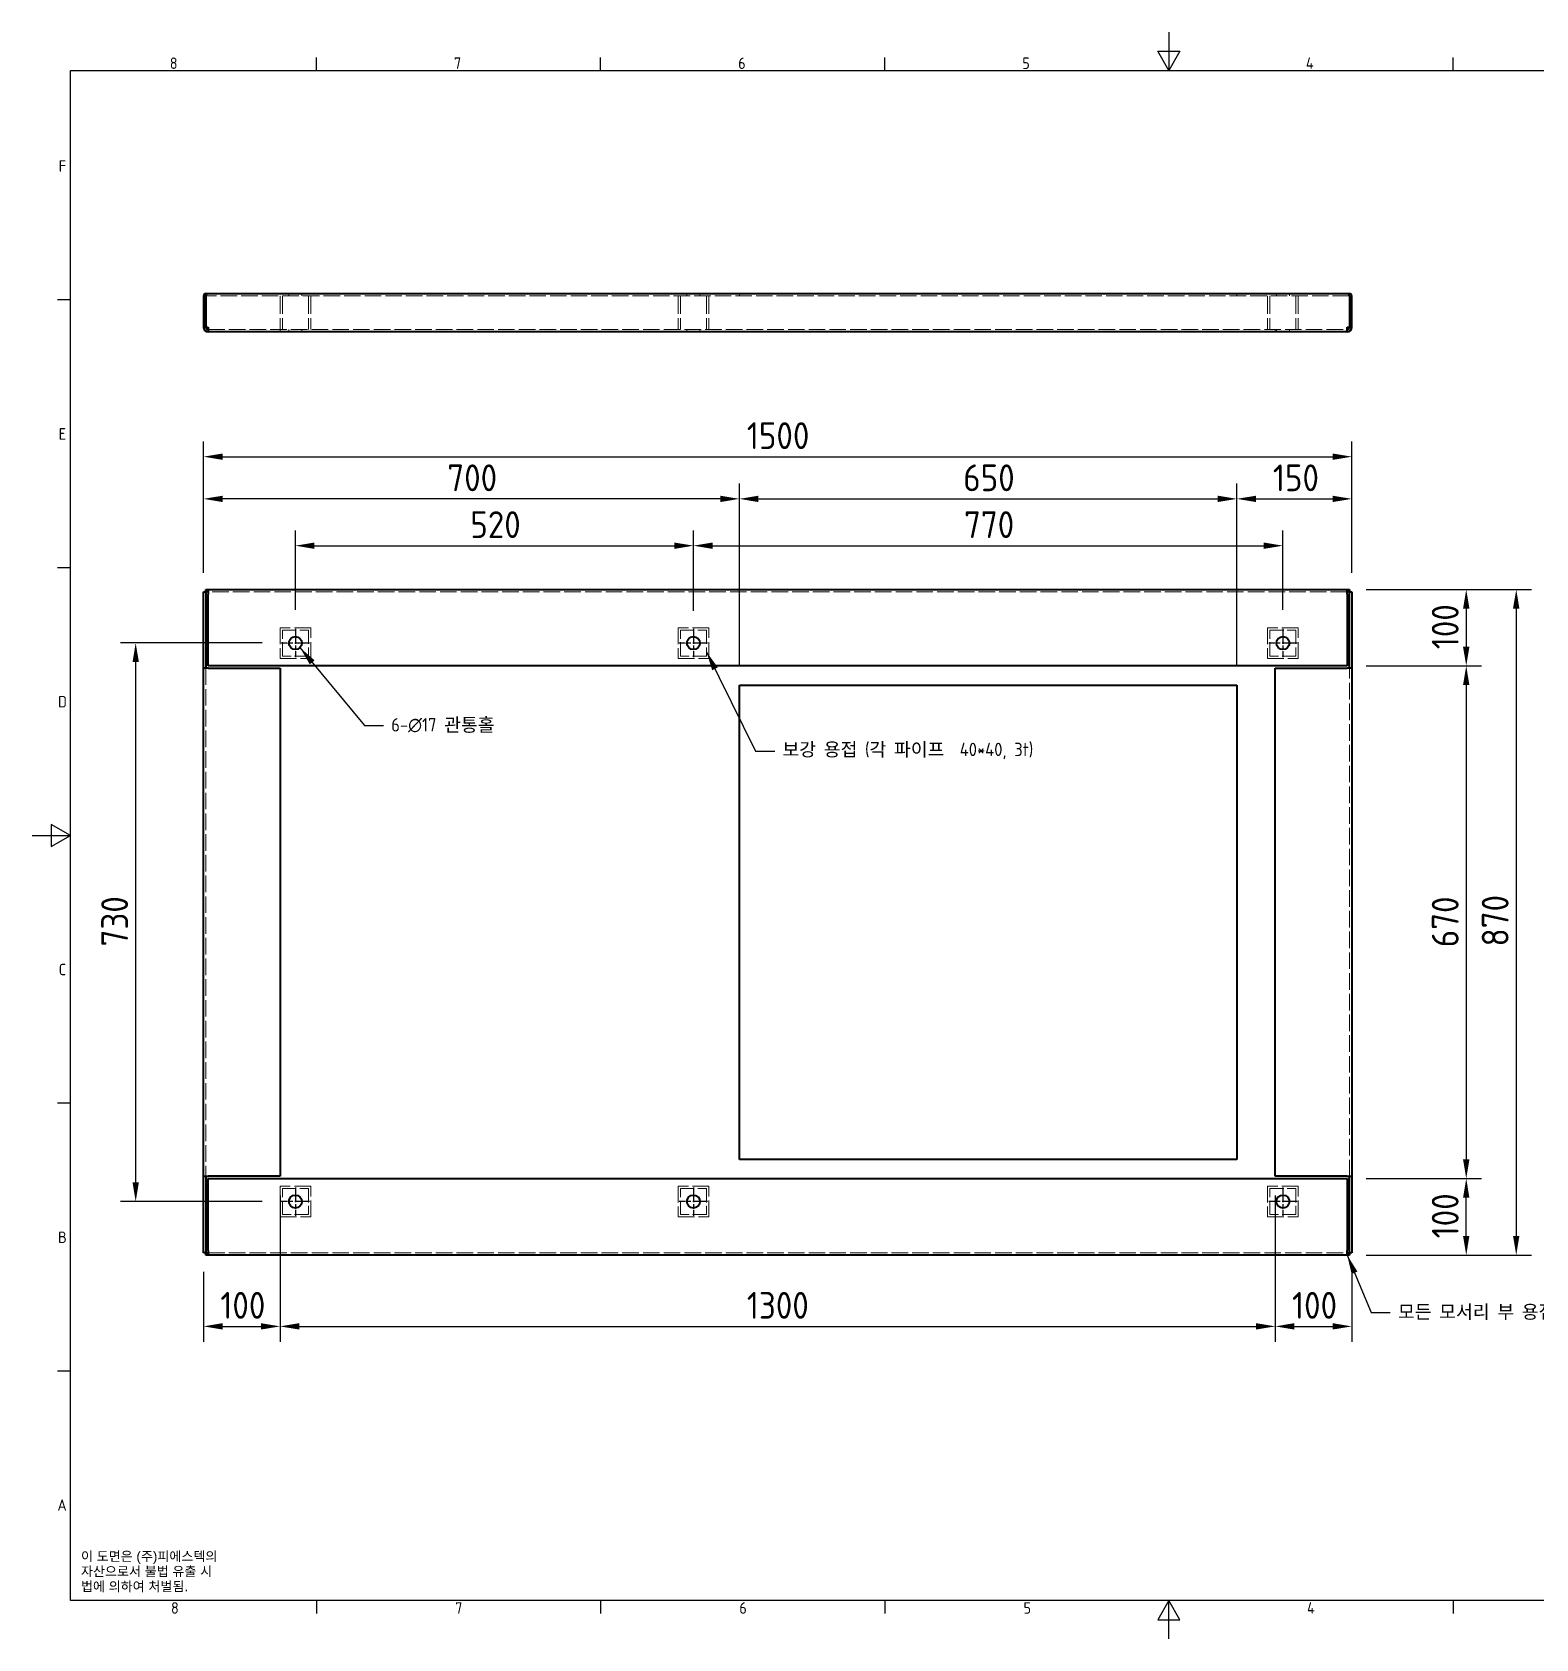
# Model space of a CAD drawing. Header units: millimetres. Extents: x 0 to 51860, y 0 to 5940.
# Drawn here: x 46048 to 48013, y 0 to 2100 of the extents above; entities that cross this region are included whole.
import ezdxf

# ---------------------------------------------------------------- set-up
doc = ezdxf.new("R2010")
doc.units = ezdxf.units.MM
doc.header["$LTSCALE"] = 10
doc.linetypes.add('CHAIN', pattern=[0.3543, 0.2362, -0.0295, 0.0591, -0.0295])
doc.linetypes.add('DASHED', pattern=[0.2067, 0.1654, -0.0413])
for name, color, linetype, lineweight in [('가려진 것(ISO)', 2, 'DASHED', 18), ('가시적인 것(ISO)', 3, 'Continuous', 40), ('경계(ISO)', 7, 'Continuous', 25), ('기호(ISO)', 5, 'Continuous', 25), ('중심 표식(ISO)', 1, 'Continuous', 25), ('치수(ISO)', 2, 'Continuous', 25)]:
    doc.layers.add(name, color=color, linetype=linetype, lineweight=lineweight)
doc.styles.add('문자 텍스트_PSTEK_POSCO', font='isocp.shx')
doc.styles.add('치수 텍스트_PSTEK_POSCO', font='isocp.shx')
doc.dimstyles.new('치수_PSTEK_POSCO', dxfattribs={"dimscale": 10, "dimtxt": 3.5, "dimasz": 2.5, "dimexe": 2, "dimexo": 2.5, "dimgap": 1, "dimtad": 1, "dimrnd": 1e-08, "dimdsep": 46, "dimtxsty": '치수 텍스트_PSTEK_POSCO', "dimcen": 0.09, "dimdle": 10, "dimclrd": 7, "dimclre": 7, "dimclrt": 2, "dimadec": 1, "dimazin": 2, "dimtfac": 1, "dimtmove": 0, "dimatfit": 3, "dimfxl": 0, "dimtolj": 1, "dimlwd": -1, "dimlwe": -1, "dimarcsym": 0})
doc.dimstyles.new('치수_PSTEK_POSCO$7', dxfattribs={"dimscale": 10, "dimtxt": 3.5, "dimasz": 2.5, "dimexe": 2, "dimexo": 2.5, "dimgap": 1, "dimtad": 1, "dimrnd": 1e-08, "dimdsep": 46, "dimtxsty": '치수 텍스트_PSTEK_POSCO', "dimcen": 0.09, "dimdle": 10, "dimclrd": 7, "dimclre": 7, "dimclrt": 2, "dimadec": 1, "dimazin": 2, "dimtfac": 1, "dimtmove": 0, "dimatfit": 3, "dimfxl": 0, "dimtolj": 1, "dimlwd": -1, "dimlwe": -1, "dimarcsym": 0})

# ---------------------------------------------------------------- blocks, each defined once
blk = doc.blocks.new('*D317')
at = {"layer": 'Defpoints', "color": 0}
for p in [(47772, 1545.1), (46272, 1368.5), (47772, 1368.5)]:
    blk.add_point(p, dxfattribs=at)
at = {"layer": '치수(ISO)', "color": 7}
for p, q in [((46272, 1393.5), (46272, 1565.1)), ((47772, 1393.5), (47772, 1565.1)), ((46297, 1545.1), (47747, 1545.1))]:
    blk.add_line(p, q, dxfattribs=at)
for points in [[(46297, 1549.3), (46297, 1540.9), (46272, 1545.1)], [(47747, 1549.3), (47747, 1540.9), (47772, 1545.1)]]:
    blk.add_solid(points, dxfattribs=at)
at = {"layer": '치수(ISO)', "color": 2, "insert": (46981.8, 1572.6), "char_height": 35, "attachment_point": 4, "style": '치수 텍스트_PSTEK_POSCO'}
blk.add_mtext('\\A1;1500', dxfattribs=at)
blk = doc.blocks.new('*D318')
at = {"layer": 'Defpoints', "color": 0}
for p in [(47766, 1371.6), (47766, 501.6), (47986.9, 501.6)]:
    blk.add_point(p, dxfattribs=at)
at = {"layer": '치수(ISO)', "color": 7}
for p, q in [((47791, 1371.6), (48006.9, 1371.6)), ((47986.9, 1346.6), (47986.9, 526.6)), ((47791, 501.6), (48006.9, 501.6))]:
    blk.add_line(p, q, dxfattribs=at)
for points in [[(47982.7, 1346.6), (47991, 1346.6), (47986.9, 1371.6)], [(47982.7, 526.6), (47991, 526.6), (47986.9, 501.6)]]:
    blk.add_solid(points, dxfattribs=at)
at = {"layer": '치수(ISO)', "color": 2, "insert": (47959.4, 905), "char_height": 35, "attachment_point": 4, "rotation": 90, "style": '치수 텍스트_PSTEK_POSCO'}
blk.add_mtext('\\A1;870', dxfattribs=at)
blk = doc.blocks.new('*D319')
at = {"layer": 'Defpoints', "color": 0}
for p in [(47766, 1271.6), (47766, 601.6), (47921.6, 601.6)]:
    blk.add_point(p, dxfattribs=at)
at = {"layer": '치수(ISO)', "color": 7}
for p, q in [((47791, 1271.6), (47941.6, 1271.6)), ((47921.6, 1246.6), (47921.6, 626.6)), ((47791, 601.6), (47941.6, 601.6))]:
    blk.add_line(p, q, dxfattribs=at)
for points in [[(47917.4, 1246.6), (47925.7, 1246.6), (47921.6, 1271.6)], [(47917.4, 626.6), (47925.7, 626.6), (47921.6, 601.6)]]:
    blk.add_solid(points, dxfattribs=at)
at = {"layer": '치수(ISO)', "color": 2, "insert": (47894.1, 904), "char_height": 35, "attachment_point": 4, "rotation": 90, "style": '치수 텍스트_PSTEK_POSCO'}
blk.add_mtext('\\A1;670', dxfattribs=at)
blk = doc.blocks.new('*D320')
at = {"layer": 'Defpoints', "color": 0}
for p in [(47766, 1371.6), (47766, 1271.6), (47921.6, 1271.6)]:
    blk.add_point(p, dxfattribs=at)
at = {"layer": '치수(ISO)', "color": 7}
for p, q in [((47791, 1371.6), (47941.6, 1371.6)), ((47921.6, 1346.6), (47921.6, 1296.6)), ((47791, 1271.6), (47941.6, 1271.6))]:
    blk.add_line(p, q, dxfattribs=at)
for points in [[(47917.4, 1346.6), (47925.7, 1346.6), (47921.6, 1371.6)], [(47917.4, 1296.6), (47925.7, 1296.6), (47921.6, 1271.6)]]:
    blk.add_solid(points, dxfattribs=at)
at = {"layer": '치수(ISO)', "color": 2, "insert": (47894.1, 1293.5), "char_height": 35, "attachment_point": 4, "rotation": 90, "style": '치수 텍스트_PSTEK_POSCO'}
blk.add_mtext('\\A1;100', dxfattribs=at)
blk = doc.blocks.new('*D321')
at = {"layer": 'Defpoints', "color": 0}
for p in [(47766, 601.6), (47921.6, 601.6), (47766, 501.6)]:
    blk.add_point(p, dxfattribs=at)
at = {"layer": '치수(ISO)', "color": 7}
for p, q in [((47791, 601.6), (47941.6, 601.6)), ((47921.6, 526.6), (47921.6, 576.6)), ((47791, 501.6), (47941.6, 501.6))]:
    blk.add_line(p, q, dxfattribs=at)
for points in [[(47917.4, 576.6), (47925.7, 576.6), (47921.6, 601.6)], [(47917.4, 526.6), (47925.7, 526.6), (47921.6, 501.6)]]:
    blk.add_solid(points, dxfattribs=at)
at = {"layer": '치수(ISO)', "color": 2, "insert": (47894.1, 523.5), "char_height": 35, "attachment_point": 4, "rotation": 90, "style": '치수 텍스트_PSTEK_POSCO'}
blk.add_mtext('\\A1;100', dxfattribs=at)
blk = doc.blocks.new('*D322')
at = {"layer": 'Defpoints', "color": 0}
for p in [(47672, 604.6), (47772, 504.6), (47772, 408.4)]:
    blk.add_point(p, dxfattribs=at)
at = {"layer": '치수(ISO)', "color": 7}
for p, q in [((47672, 579.6), (47672, 388.4)), ((47772, 479.6), (47772, 388.4)), ((47697, 408.4), (47747, 408.4))]:
    blk.add_line(p, q, dxfattribs=at)
for points in [[(47697, 412.6), (47697, 404.3), (47672, 408.4)], [(47747, 412.6), (47747, 404.3), (47772, 408.4)]]:
    blk.add_solid(points, dxfattribs=at)
at = {"layer": '치수(ISO)', "color": 2, "insert": (47694, 435.9), "char_height": 35, "attachment_point": 4, "style": '치수 텍스트_PSTEK_POSCO'}
blk.add_mtext('\\A1;100', dxfattribs=at)
blk = doc.blocks.new('*D323')
at = {"layer": 'Defpoints', "color": 0}
for p in [(47772, 1490), (47772, 1368.5), (47622, 1246.6)]:
    blk.add_point(p, dxfattribs=at)
at = {"layer": '치수(ISO)', "color": 7}
for p, q in [((47622, 1271.6), (47622, 1510)), ((47772, 1393.5), (47772, 1510)), ((47647, 1490), (47747, 1490))]:
    blk.add_line(p, q, dxfattribs=at)
for points in [[(47647, 1494.1), (47647, 1485.8), (47622, 1490)], [(47747, 1494.1), (47747, 1485.8), (47772, 1490)]]:
    blk.add_solid(points, dxfattribs=at)
at = {"layer": '치수(ISO)', "color": 2, "insert": (47669, 1517.5), "char_height": 35, "attachment_point": 4, "style": '치수 텍스트_PSTEK_POSCO'}
blk.add_mtext('\\A1;150', dxfattribs=at)
blk = doc.blocks.new('*D324')
at = {"layer": 'Defpoints', "color": 0}
for p in [(47622, 1490), (46972, 1246.6), (47622, 1246.6)]:
    blk.add_point(p, dxfattribs=at)
at = {"layer": '치수(ISO)', "color": 7}
for p, q in [((46972, 1271.6), (46972, 1510)), ((47622, 1271.6), (47622, 1510)), ((46997, 1490), (47597, 1490))]:
    blk.add_line(p, q, dxfattribs=at)
for points in [[(46997, 1494.1), (46997, 1485.8), (46972, 1490)], [(47597, 1494.1), (47597, 1485.8), (47622, 1490)]]:
    blk.add_solid(points, dxfattribs=at)
at = {"layer": '치수(ISO)', "color": 2, "insert": (47264.5, 1517.5), "char_height": 35, "attachment_point": 4, "style": '치수 텍스트_PSTEK_POSCO'}
blk.add_mtext('\\A1;650', dxfattribs=at)
blk = doc.blocks.new('*D325')
at = {"layer": 'Defpoints', "color": 0}
for p in [(46272, 1490), (46272, 1368.5), (46972, 1246.6)]:
    blk.add_point(p, dxfattribs=at)
at = {"layer": '치수(ISO)', "color": 7}
for p, q in [((46272, 1393.5), (46272, 1510)), ((46972, 1271.6), (46972, 1510)), ((46947, 1490), (46297, 1490))]:
    blk.add_line(p, q, dxfattribs=at)
for points in [[(46297, 1494.1), (46297, 1485.8), (46272, 1490)], [(46947, 1494.1), (46947, 1485.8), (46972, 1490)]]:
    blk.add_solid(points, dxfattribs=at)
at = {"layer": '치수(ISO)', "color": 2, "insert": (46590.5, 1517.5), "char_height": 35, "attachment_point": 4, "style": '치수 텍스트_PSTEK_POSCO'}
blk.add_mtext('\\A1;700', dxfattribs=at)
blk = doc.blocks.new('*D326')
at = {"layer": 'Defpoints', "color": 0}
for p in [(46372, 604.6), (47672, 604.6), (47672, 408.4)]:
    blk.add_point(p, dxfattribs=at)
at = {"layer": '치수(ISO)', "color": 7}
for p, q in [((46372, 579.6), (46372, 388.4)), ((47672, 579.6), (47672, 388.4)), ((46397, 408.4), (47647, 408.4))]:
    blk.add_line(p, q, dxfattribs=at)
for points in [[(46397, 412.6), (46397, 404.3), (46372, 408.4)], [(47647, 412.6), (47647, 404.3), (47672, 408.4)]]:
    blk.add_solid(points, dxfattribs=at)
at = {"layer": '치수(ISO)', "color": 2, "insert": (46981.8, 435.9), "char_height": 35, "attachment_point": 4, "style": '치수 텍스트_PSTEK_POSCO'}
blk.add_mtext('\\A1;1300', dxfattribs=at)
blk = doc.blocks.new('*D327')
at = {"layer": 'Defpoints', "color": 0}
for p in [(46372, 604.6), (46272, 504.6), (46372, 408.4)]:
    blk.add_point(p, dxfattribs=at)
at = {"layer": '치수(ISO)', "color": 7}
for p, q in [((46372, 579.6), (46372, 388.4)), ((46272, 479.6), (46272, 388.4)), ((46297, 408.4), (46347, 408.4))]:
    blk.add_line(p, q, dxfattribs=at)
for points in [[(46297, 412.6), (46297, 404.3), (46272, 408.4)], [(46347, 412.6), (46347, 404.3), (46372, 408.4)]]:
    blk.add_solid(points, dxfattribs=at)
at = {"layer": '치수(ISO)', "color": 2, "insert": (46294, 435.9), "char_height": 35, "attachment_point": 4, "style": '치수 텍스트_PSTEK_POSCO'}
blk.add_mtext('\\A1;100', dxfattribs=at)
blk = doc.blocks.new('*D328')
at = {"layer": 'Defpoints', "color": 0}
for p in [(46183.4, 1301.6), (46373.5, 1301.6), (46373.5, 571.6)]:
    blk.add_point(p, dxfattribs=at)
at = {"layer": '치수(ISO)', "color": 7}
for p, q in [((46348.5, 1301.6), (46163.4, 1301.6)), ((46183.4, 596.6), (46183.4, 1276.6)), ((46348.5, 571.6), (46163.4, 571.6))]:
    blk.add_line(p, q, dxfattribs=at)
for points in [[(46179.3, 1276.6), (46187.6, 1276.6), (46183.4, 1301.6)], [(46179.3, 596.6), (46187.6, 596.6), (46183.4, 571.6)]]:
    blk.add_solid(points, dxfattribs=at)
at = {"layer": '치수(ISO)', "color": 2, "insert": (46155.9, 905), "char_height": 35, "attachment_point": 4, "rotation": 90, "style": '치수 텍스트_PSTEK_POSCO'}
blk.add_mtext('\\A1;730', dxfattribs=at)
blk = doc.blocks.new('*D329')
at = {"layer": 'Defpoints', "color": 0}
for p in [(46912, 1428.8), (46392, 1320.1), (46912, 1320.1)]:
    blk.add_point(p, dxfattribs=at)
at = {"layer": '치수(ISO)', "color": 7}
for p, q in [((46392, 1345.1), (46392, 1448.8)), ((46417, 1428.8), (46887, 1428.8)), ((46912, 1345.1), (46912, 1448.8))]:
    blk.add_line(p, q, dxfattribs=at)
for points in [[(46417, 1432.9), (46417, 1424.6), (46392, 1428.8)], [(46887, 1432.9), (46887, 1424.6), (46912, 1428.8)]]:
    blk.add_solid(points, dxfattribs=at)
at = {"layer": '치수(ISO)', "color": 2, "insert": (46620.5, 1456.3), "char_height": 35, "attachment_point": 4, "style": '치수 텍스트_PSTEK_POSCO'}
blk.add_mtext('\\A1;520', dxfattribs=at)
blk = doc.blocks.new('*D330')
at = {"layer": 'Defpoints', "color": 0}
for p in [(47682, 1428.8), (46912, 1318.6), (47682, 1320.1)]:
    blk.add_point(p, dxfattribs=at)
at = {"layer": '치수(ISO)', "color": 7}
for p, q in [((46912, 1343.6), (46912, 1448.8)), ((46937, 1428.8), (47657, 1428.8)), ((47682, 1345.1), (47682, 1448.8))]:
    blk.add_line(p, q, dxfattribs=at)
for points in [[(46937, 1432.9), (46937, 1424.6), (46912, 1428.8)], [(47657, 1432.9), (47657, 1424.6), (47682, 1428.8)]]:
    blk.add_solid(points, dxfattribs=at)
at = {"layer": '치수(ISO)', "color": 2, "insert": (47265.5, 1456.3), "char_height": 35, "attachment_point": 4, "style": '치수 텍스트_PSTEK_POSCO'}
blk.add_mtext('\\A1;770', dxfattribs=at)

msp = doc.modelspace()

# ---------------------------------------------------------------- linework, layer by layer
at = {"layer": '가려진 것(ISO)', "ltscale": 13.014466}
msp.add_line((47768.5358, 1755.4107), (46275.5358, 1755.4107), dxfattribs=at)
at = {"layer": '가려진 것(ISO)', "ltscale": 14.191259}
for p, q in [((46372.0358, 1755.4107), (46372.0358, 1711.4107)), ((46375.0358, 1755.4107), (46375.0358, 1711.4107)), ((46409.0358, 1755.4107), (46409.0358, 1711.4107)), ((46412.0358, 1755.4107), (46412.0358, 1711.4107)), ((46892.0358, 1755.4107), (46892.0358, 1711.4107)), ((46895.0358, 1755.4107), (46895.0358, 1711.4107)), ((46929.0358, 1755.4107), (46929.0358, 1711.4107)), ((46932.0358, 1755.4107), (46932.0358, 1711.4107)), ((47662.0358, 1755.4107), (47662.0358, 1711.4107)), ((47665.0358, 1755.4107), (47665.0358, 1711.4107)), ((47699.0358, 1755.4107), (47699.0358, 1711.4107)), ((47702.0358, 1755.4107), (47702.0358, 1711.4107))]:
    msp.add_line(p, q, dxfattribs=at)
at = {"layer": '가려진 것(ISO)', "ltscale": 1.142718}
for p, q in [((46383.5358, 1758.4107), (46383.5358, 1755.4107)), ((46400.5358, 1758.4107), (46400.5358, 1755.4107)), ((46903.5358, 1758.4107), (46903.5358, 1755.4107)), ((46920.5358, 1758.4107), (46920.5358, 1755.4107)), ((46972.0358, 1758.4107), (46972.0358, 1755.4107)), ((47622.0358, 1758.4107), (47622.0358, 1755.4107)), ((47673.5358, 1758.4107), (47673.5358, 1755.4107)), ((47690.5358, 1758.4107), (47690.5358, 1755.4107)), ((46372.0358, 1711.4107), (46372.0358, 1708.4107)), ((46383.5358, 1708.4107), (46383.5358, 1711.4107)), ((46400.5358, 1708.4107), (46400.5358, 1711.4107)), ((46903.5358, 1708.4107), (46903.5358, 1711.4107)), ((46920.5358, 1708.4107), (46920.5358, 1711.4107)), ((47672.0358, 1711.4107), (47672.0358, 1708.4107)), ((47673.5358, 1708.4107), (47673.5358, 1711.4107)), ((47690.5358, 1708.4107), (47690.5358, 1711.4107)), ((46275.0358, 1368.056), (46272.0358, 1368.056)), ((46275.5358, 1368.556), (46275.5358, 1371.556)), ((47768.5358, 1368.556), (47768.5358, 1371.556)), ((47769.0358, 1368.056), (47772.0358, 1368.056)), ((46275.0358, 505.056), (46272.0358, 505.056)), ((46275.5358, 504.556), (46275.5358, 501.556)), ((47768.5358, 504.556), (47768.5358, 501.556)), ((47769.0358, 505.056), (47772.0358, 505.056))]:
    msp.add_line(p, q, dxfattribs=at)
at = {"layer": '가려진 것(ISO)', "ltscale": 13.088798}
for p, q in [((46278.0358, 1711.4107), (47766.0358, 1711.4107)), ((47766.0358, 1368.556), (46278.0358, 1368.556)), ((46278.0358, 504.556), (47766.0358, 504.556))]:
    msp.add_line(p, q, dxfattribs=at)
at = {"layer": '가려진 것(ISO)', "ltscale": 12.901145}
for p, q in [((46372.0358, 1321.556), (46372.0358, 1281.556)), ((46412.0358, 1321.556), (46372.0358, 1321.556)), ((46412.0358, 1281.556), (46412.0358, 1321.556)), ((46892.0358, 1321.556), (46892.0358, 1281.556)), ((46932.0358, 1321.556), (46892.0358, 1321.556)), ((46932.0358, 1281.556), (46932.0358, 1321.556)), ((47662.0358, 1321.556), (47662.0358, 1281.556)), ((47702.0358, 1321.556), (47662.0358, 1321.556)), ((47702.0358, 1281.556), (47702.0358, 1321.556)), ((46372.0358, 1281.556), (46412.0358, 1281.556)), ((46892.0358, 1281.556), (46932.0358, 1281.556)), ((47662.0358, 1281.556), (47702.0358, 1281.556)), ((46372.0358, 591.556), (46372.0358, 551.556)), ((46412.0358, 591.556), (46372.0358, 591.556)), ((46412.0358, 551.556), (46412.0358, 591.556)), ((46932.0358, 591.556), (46892.0358, 591.556)), ((46892.0358, 591.556), (46892.0358, 551.556)), ((46932.0358, 551.556), (46932.0358, 591.556)), ((47702.0358, 591.556), (47662.0358, 591.556)), ((47662.0358, 591.556), (47662.0358, 551.556)), ((47702.0358, 551.556), (47702.0358, 591.556)), ((46372.0358, 551.556), (46412.0358, 551.556)), ((46892.0358, 551.556), (46932.0358, 551.556)), ((47662.0358, 551.556), (47702.0358, 551.556))]:
    msp.add_line(p, q, dxfattribs=at)
at = {"layer": '가려진 것(ISO)', "ltscale": 10.965973}
for p, q in [((46375.0358, 1318.556), (46409.0358, 1318.556)), ((46375.0358, 1284.556), (46375.0358, 1318.556)), ((46409.0358, 1318.556), (46409.0358, 1284.556)), ((46895.0358, 1318.556), (46929.0358, 1318.556)), ((46895.0358, 1284.556), (46895.0358, 1318.556)), ((46929.0358, 1318.556), (46929.0358, 1284.556)), ((47665.0358, 1318.556), (47699.0358, 1318.556)), ((47665.0358, 1284.556), (47665.0358, 1318.556)), ((47699.0358, 1318.556), (47699.0358, 1284.556)), ((46409.0358, 1284.556), (46375.0358, 1284.556)), ((46929.0358, 1284.556), (46895.0358, 1284.556)), ((47699.0358, 1284.556), (47665.0358, 1284.556)), ((46375.0358, 554.556), (46375.0358, 588.556)), ((46375.0358, 588.556), (46409.0358, 588.556)), ((46409.0358, 588.556), (46409.0358, 554.556)), ((46895.0358, 554.556), (46895.0358, 588.556)), ((46895.0358, 588.556), (46929.0358, 588.556)), ((46929.0358, 588.556), (46929.0358, 554.556)), ((47665.0358, 554.556), (47665.0358, 588.556)), ((47665.0358, 588.556), (47699.0358, 588.556)), ((47699.0358, 588.556), (47699.0358, 554.556)), ((46409.0358, 554.556), (46375.0358, 554.556)), ((46929.0358, 554.556), (46895.0358, 554.556)), ((47699.0358, 554.556), (47665.0358, 554.556))]:
    msp.add_line(p, q, dxfattribs=at)
at = {"layer": '가려진 것(ISO)', "ltscale": 13.111776}
for p, q in [((46275.0358, 1268.556), (46275.0358, 604.556)), ((47769.0358, 604.556), (47769.0358, 1268.556))]:
    msp.add_line(p, q, dxfattribs=at)
at = {"layer": '가시적인 것(ISO)'}
for p, q in [((46272.0358, 1754.9107), (46272.0358, 1714.4107)), ((46275.0358, 1754.9107), (46272.0358, 1754.9107)), ((46275.0358, 1754.9107), (46275.0358, 1714.4107)), ((46275.1065, 1754.9107), (46275.5358, 1754.9107)), ((46275.1065, 1714.4107), (46275.1065, 1754.9107)), ((46275.5358, 1758.4107), (47768.5358, 1758.4107)), ((46275.5358, 1758.4107), (46275.5358, 1754.9107)), ((47768.5358, 1754.9107), (47768.5358, 1758.4107)), ((47768.5358, 1754.9107), (47768.965, 1754.9107)), ((47768.965, 1754.9107), (47768.965, 1714.4107)), ((47769.0358, 1754.9107), (47769.0358, 1714.4107)), ((47769.0358, 1754.9107), (47772.0358, 1754.9107)), ((47772.0358, 1714.4107), (47772.0358, 1754.9107)), ((46272.0358, 1714.4107), (46275.0358, 1714.4107)), ((46275.1065, 1714.4107), (46278.0358, 1714.4107)), ((46278.0358, 1714.4107), (46278.0358, 1708.4107)), ((47766.0358, 1708.4107), (46278.0358, 1708.4107)), ((47766.0358, 1708.4107), (47766.0358, 1714.4107)), ((47766.0358, 1714.4107), (47768.965, 1714.4107)), ((47769.0358, 1714.4107), (47772.0358, 1714.4107)), ((46272.0358, 1368.4853), (46275.0358, 1368.4853)), ((46272.0358, 1268.556), (46272.0358, 1368.4853)), ((46275.0358, 1368.4853), (46275.0358, 1268.556)), ((46275.5358, 1368.056), (46275.0358, 1368.056)), ((46275.1065, 1371.556), (46278.0358, 1371.556)), ((46275.1065, 1368.556), (46275.1065, 1371.556)), ((46278.0358, 1368.556), (46275.1065, 1368.556)), ((46275.5358, 1368.056), (46275.5358, 1368.556)), ((46278.0358, 1371.556), (46278.0358, 1365.556)), ((46278.0358, 1371.556), (47766.0358, 1371.556)), ((46278.0358, 1271.556), (46278.0358, 1365.556)), ((47766.0358, 1365.556), (47766.0358, 1371.556)), ((47766.0358, 1371.556), (47768.965, 1371.556)), ((47768.965, 1368.556), (47766.0358, 1368.556)), ((47766.0358, 1365.556), (47766.0358, 1271.556)), ((47768.5358, 1368.056), (47768.5358, 1368.556)), ((47768.5358, 1368.056), (47769.0358, 1368.056)), ((47768.965, 1371.556), (47768.965, 1368.556)), ((47769.0358, 1368.4853), (47772.0358, 1368.4853)), ((47769.0358, 1268.556), (47769.0358, 1368.4853)), ((47772.0358, 1368.4853), (47772.0358, 1268.556)), ((46278.0358, 1268.556), (46272.0358, 1268.556)), ((46272.0358, 604.556), (46272.0358, 1268.556)), ((47766.0358, 1271.556), (46278.0358, 1271.556)), ((46278.0358, 1268.556), (46372.0358, 1268.556)), ((46372.0358, 1268.556), (46372.0358, 604.556)), ((47672.0358, 1268.556), (47766.0358, 1268.556)), ((47672.0358, 604.556), (47672.0358, 1268.556)), ((47772.0358, 1268.556), (47766.0358, 1268.556)), ((47772.0358, 1268.556), (47772.0358, 604.556)), ((46972.0358, 626.556), (46972.0358, 1246.556)), ((46972.0358, 1246.556), (47622.0358, 1246.556)), ((47622.0358, 1246.556), (47622.0358, 626.556)), ((47622.0358, 626.556), (46972.0358, 626.556)), ((46272.0358, 604.556), (46278.0358, 604.556)), ((46272.0358, 504.6267), (46272.0358, 604.556)), ((46275.0358, 604.556), (46275.0358, 504.6267)), ((46372.0358, 604.556), (46278.0358, 604.556)), ((46278.0358, 507.556), (46278.0358, 601.556)), ((46278.0358, 601.556), (47766.0358, 601.556)), ((47766.0358, 604.556), (47672.0358, 604.556)), ((47766.0358, 604.556), (47772.0358, 604.556)), ((47766.0358, 601.556), (47766.0358, 507.556)), ((47769.0358, 504.6267), (47769.0358, 604.556)), ((47772.0358, 604.556), (47772.0358, 504.6267)), ((46275.0358, 504.6267), (46272.0358, 504.6267)), ((46275.5358, 505.056), (46275.0358, 505.056)), ((46275.1065, 504.556), (46278.0358, 504.556)), ((46275.1065, 501.556), (46275.1065, 504.556)), ((46275.5358, 505.056), (46275.5358, 504.556)), ((46278.0358, 507.556), (46278.0358, 501.556)), ((47766.0358, 501.556), (47766.0358, 507.556)), ((47766.0358, 504.556), (47768.965, 504.556)), ((47768.5358, 505.056), (47769.0358, 505.056)), ((47768.5358, 505.056), (47768.5358, 504.556)), ((47768.965, 504.556), (47768.965, 501.556)), ((47772.0358, 504.6267), (47769.0358, 504.6267)), ((46278.0358, 501.556), (46275.1065, 501.556)), ((47766.0358, 501.556), (46278.0358, 501.556)), ((47768.965, 501.556), (47766.0358, 501.556))]:
    msp.add_line(p, q, dxfattribs=at)
for centre in [(46392.0358, 1301.556), (46912.0358, 1301.556), (47682.0358, 1301.556), (46392.0358, 571.556), (46912.0358, 571.556), (47682.0358, 571.556)]:
    msp.add_circle(centre, 8.5, dxfattribs=at)
for centre, radius, start, end in [((46275.5358, 1754.9107), 3.5, 90, 180), ((46275.5358, 1754.9107), 0.5, 90, 180), ((47768.5358, 1754.9107), 3.5, 0, 90), ((47768.5358, 1754.9107), 0.5, 0, 90), ((46278.0358, 1714.4107), 6, 180, 270), ((46278.0358, 1714.4107), 3, 180, 270), ((47766.0358, 1714.4107), 6, 270, 0), ((47766.0358, 1714.4107), 3, 270, 0)]:
    msp.add_arc(centre, radius, start, end, dxfattribs=at)
at = {"layer": '경계(ISO)'}
for p, q in [((46419.4071, 2050), (46419.4071, 2067)), ((46790.6571, 2050), (46790.6571, 2067)), ((47161.9071, 2050), (47161.9071, 2067)), ((47904.4071, 2050), (47904.4071, 2067)), ((46098.1571, 1750), (46081.1571, 1750)), ((46098.1571, 1400), (46081.1571, 1400)), ((46098.1571, 700), (46081.1571, 700)), ((46098.1571, 350), (46081.1571, 350)), ((46419.4071, 50), (46419.4071, 33)), ((46790.6571, 50), (46790.6571, 33)), ((47161.9071, 50), (47161.9071, 33)), ((47904.4071, 50), (47904.4071, 33))]:
    msp.add_line(p, q, dxfattribs=at)
at = {"layer": '경계(ISO)', "flags": 128}
for points in [[(47533.1571, 2100), (47533.1571, 2050), (47518.7234, 2075), (47547.5909, 2075), (47533.1571, 2050)], [(46098.1571, 50), (46098.1571, 2050), (48968.1572, 2050), (48968.1572, 50), (46098.1571, 50)], [(46048.1571, 1050), (46098.1571, 1050), (46073.1571, 1064.4338), (46073.1571, 1035.5662), (46098.1571, 1050)], [(47533.1571, 0), (47533.1571, 50), (47518.7234, 25), (47547.5909, 25), (47533.1571, 50)]]:
    msp.add_lwpolyline(points, dxfattribs=at)
at = {"layer": '중심 표식(ISO)', "linetype": 'CHAIN', "ltscale": 8.222835}
for p, q in [((46392.0358, 1320.056), (46392.0358, 1283.056)), ((46912.0358, 1320.056), (46912.0358, 1283.056)), ((47682.0358, 1320.056), (47682.0358, 1283.056)), ((46410.5358, 1301.556), (46373.5358, 1301.556)), ((46930.5358, 1301.556), (46893.5358, 1301.556)), ((47700.5358, 1301.556), (47663.5358, 1301.556)), ((46392.0358, 590.056), (46392.0358, 553.056)), ((46912.0358, 590.056), (46912.0358, 553.056)), ((47682.0358, 590.056), (47682.0358, 553.056)), ((46410.5358, 571.556), (46373.5358, 571.556)), ((46930.5358, 571.556), (46893.5358, 571.556)), ((47700.5358, 571.556), (47663.5358, 571.556))]:
    msp.add_line(p, q, dxfattribs=at)

# ---------------------------------------------------------------- texts
at = {"layer": '경계(ISO)', "color": 2, "char_height": 15, "attachment_point": 7, "style": '문자 텍스트_PSTEK_POSCO'}
for s, insert in [('8', (46227.9448, 2051.857)), ('7', (46599.1948, 2051.9642)), ('6', (46970.4448, 2051.857)), ('5', (47341.6948, 2051.857)), ('4', (47712.1134, 2052)), ('F', (46082.8198, 1917.5)), ('E', (46082.8198, 1567.357)), ('D', (46081.9884, 1217.357)), ('C', (46082.8198, 867.357)), ('B', (46081.9884, 517.357)), ('A', (46081.1571, 167.4642)), ('8', (46229.5048, 32.857)), ('7', (46600.7548, 32.9642)), ('6', (46972.0048, 32.857)), ('5', (47343.2548, 32.857)), ('4', (47713.6494, 33))]:
    msp.add_mtext(s, dxfattribs=dict(at, insert=insert))
at = {"layer": '기호(ISO)', "color": 2, "attachment_point": 4}
for s, insert, char_height, width, line_spacing_factor, style in [('{6-\\fAIGDT|b0|i0;\\H17.5000;n\\fisocp|b0|i0;\\H17.5000;17 관통홀}', (46517.2401, 1193.7644), 17.5, 160.596656, 0.6125, '치수 텍스트_PSTEK_POSCO'), ('{\\fArial|b0|i0;\\H12.5000;이 도면은 (주)피에스텍의\\P자산으로서 불법 유출 시 \\P법에 의하여 처벌됨.}', (46111.9325, 87.5732), 12.5, 196.530519, 0.944221, '문자 텍스트_PSTEK_POSCO')]:
    msp.add_mtext(s, dxfattribs=dict(at, insert=insert, char_height=char_height, width=width, line_spacing_factor=line_spacing_factor, style=style))
at = {"layer": '기호(ISO)', "color": 2, "attachment_point": 4, "style": '치수 텍스트_PSTEK_POSCO'}
for s, insert, char_height, width in [('{\\fISOCP|b0|i0;\\H17.5000;보강 용접 (각 파이프  40*40, 3t)}', (47028.3049, 1160.4411), 17.5, 382.413578), ('{\\fSystem|b0|i0;\\H17.5000;모든\\fISOCP|b0|i0;\\H17.5000; \\fSystem|b0|i0;\\H17.5000;모서리\\fISOCP|b0|i0;\\H17.5000; \\fSystem|b0|i0;\\H17.5000;부\\fISOCP|b0|i0;\\H17.5000; \\fSystem|b0|i0;\\H17.5000;용접\\fISOCP|b0|i0;\\H17.5000; \\fSystem|b0|i0;\\H17.5000;후\\fISOCP|b0|i0;\\H17.5000; \\fSystem|b0|i0;\\H17.5000;그라인딩\\fISOCP|b0|i0;\\H17.5000; \\fSystem|b0|i0;\\H17.5000;처리\\fISOCP|b0|i0;\\H17.5000; \\fSystem|b0|i0;\\H17.5000;할\\fISOCP|b0|i0;\\H17.5000; \\fSystem|b0|i0;\\H17.5000;것\\fISOCP|b0|i0;\\H17.5000;.}', (47832.3448, 426.5339), 17.4999997, 463.183403)]:
    msp.add_mtext(s, dxfattribs=dict(at, insert=insert, char_height=char_height, width=width))

# ---------------------------------------------------------------- dimensions: what is measured, and where the dimension line sits
at = {"layer": '치수(ISO)', "color": 7}
for base, p1, p2, picture, middle in [((47772.0358, 1545.1077), (46272.0358, 1368.4853), (47772.0358, 1368.4853), '*D317', (47022.0358, 1545.1077)), ((46272.0358, 1489.9752), (46972.0358, 1246.556), (46272.0358, 1368.4853), '*D325', (46622.0358, 1489.9752)), ((46372.0358, 408.4273), (46272.0358, 504.6267), (46372.0358, 604.556), '*D327', (46322.0358, 408.4273)), ((47772.0358, 408.4273), (47672.0358, 604.556), (47772.0358, 504.6267), '*D322', (47722.0358, 408.4273))]:
    dim = msp.add_linear_dim(base=base, p1=p1, p2=p2, dimstyle='치수_PSTEK_POSCO', override={"dimdec": 2, "dimtp": 0, "dimtm": 0, "dimtdec": 2, "dimtofl": 0, "dimatfit": 1}, dxfattribs=at)
    dim.commit()
    dim.dimension.update_dxf_attribs({"geometry": picture, "text_midpoint": middle, "dimtype": 160})
for base, p1, p2, angle, picture, middle in [((47622.0358, 1489.9752), (46972.0358, 1246.556), (47622.0358, 1246.556), 180, '*D324', (47297.0358, 1489.9752)), ((47772.0358, 1489.9752), (47622.0358, 1246.556), (47772.0358, 1368.4853), 180, '*D323', (47697.0358, 1489.9752)), ((46912.0358, 1428.7574), (46392.0358, 1320.056), (46912.0358, 1320.056), 180, '*D329', (46652.0358, 1428.7574)), ((47682.0358, 1428.7574), (46912.0358, 1318.556), (47682.0358, 1320.056), 180, '*D330', (47297.0358, 1428.7574)), ((47921.5522, 1271.556), (47766.0358, 1371.556), (47766.0358, 1271.556), 270, '*D320', (47921.5522, 1321.556)), ((47986.8626, 501.556), (47766.0358, 1371.556), (47766.0358, 501.556), 270, '*D318', (47986.8626, 936.556)), ((46183.4191, 1301.556), (46373.5358, 571.556), (46373.5358, 1301.556), 90, '*D328', (46183.4191, 936.556)), ((47921.5522, 601.556), (47766.0358, 1271.556), (47766.0358, 601.556), 90, '*D319', (47921.5522, 936.556)), ((47672.0358, 408.4273), (46372.0358, 604.556), (47672.0358, 604.556), 180, '*D326', (47022.0358, 408.4273)), ((47921.5522, 601.556), (47766.0358, 501.556), (47766.0358, 601.556), 90, '*D321', (47921.5522, 551.556))]:
    dim = msp.add_linear_dim(base=base, p1=p1, p2=p2, angle=angle, dimstyle='치수_PSTEK_POSCO', override={"dimdec": 2, "dimtp": 0, "dimtm": 0, "dimtdec": 2, "dimtofl": 0, "dimatfit": 1}, dxfattribs=at)
    dim.commit()
    dim.dimension.update_dxf_attribs({"geometry": picture, "text_midpoint": middle, "dimtype": 160})

# ---------------------------------------------------------------- leaders
at = {"layer": '기호(ISO)', "color": 7, "annotation_type": 0, "has_hookline": 1, "hookline_direction": 0}
for points, text_width in [([(46398.0462, 1295.5456), (46482.2401, 1193.7644), (46507.2401, 1193.7644)], 143.5821), ([(46929.0358, 1290.2563), (46993.3049, 1160.4411), (47018.3049, 1160.4411)], 352.2782), ([(47766.0358, 501.556), (47797.3448, 426.5339), (47822.3448, 426.5339)], 432.1014)]:
    msp.add_leader(points, dimstyle='치수_PSTEK_POSCO$7', override={"dimtad": 0}, dxfattribs=dict(at, text_width=text_width))

doc.saveas('drawing.dxf')
